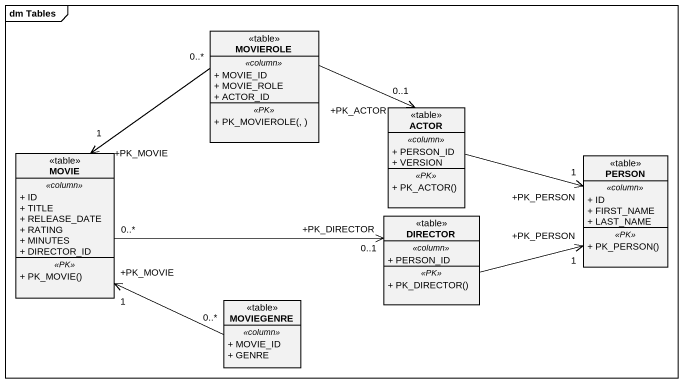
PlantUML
@startuml
mainframe dm Tables
hide circle
hide empty members
skinparam classAttributeIconSize 0
class MOVIEROLE <<table>> {
  .. <<column>> ..
  + MOVIE_ID
  + MOVIE_ROLE
  + ACTOR_ID
  .. <<PK>> ..
  + PK_MOVIEROLE(, )
}
class "ACTOR" as ACTOR_ <<table>> {
  .. <<column>> ..
  + PERSON_ID
  + VERSION
  .. <<PK>> ..
  + PK_ACTOR()
}
class MOVIE <<table>> {
  .. <<column>> ..
  + ID
  + TITLE
  + RELEASE_DATE
  + RATING
  + MINUTES
  + DIRECTOR_ID
  .. <<PK>> ..
  + PK_MOVIE()
}
class "PERSON" as PERSON_ <<table>> {
  .. <<column>> ..
  + ID
  + FIRST_NAME
  + LAST_NAME
  .. <<PK>> ..
  + PK_PERSON()
}
class DIRECTOR <<table>> {
  .. <<column>> ..
  + PERSON_ID
  .. <<PK>> ..
  + PK_DIRECTOR()
}
class MOVIEGENRE <<table>> {
  .. <<column>> ..
  + MOVIE_ID
  + GENRE
}
MOVIEROLE -right-> "+PK_ACTOR\n0..1" ACTOR_
MOVIEROLE "0..*" --> "+PK_MOVIE\n1" MOVIE
ACTOR_ -right-> "+PK_PERSON\n1" PERSON_
MOVIE "0..*" -right-> "+PK_DIRECTOR\n0..1" DIRECTOR
DIRECTOR -right-> "+PK_PERSON\n1" PERSON_
MOVIEGENRE "0..*" -left-> "+PK_MOVIE\n1" MOVIE
@enduml
